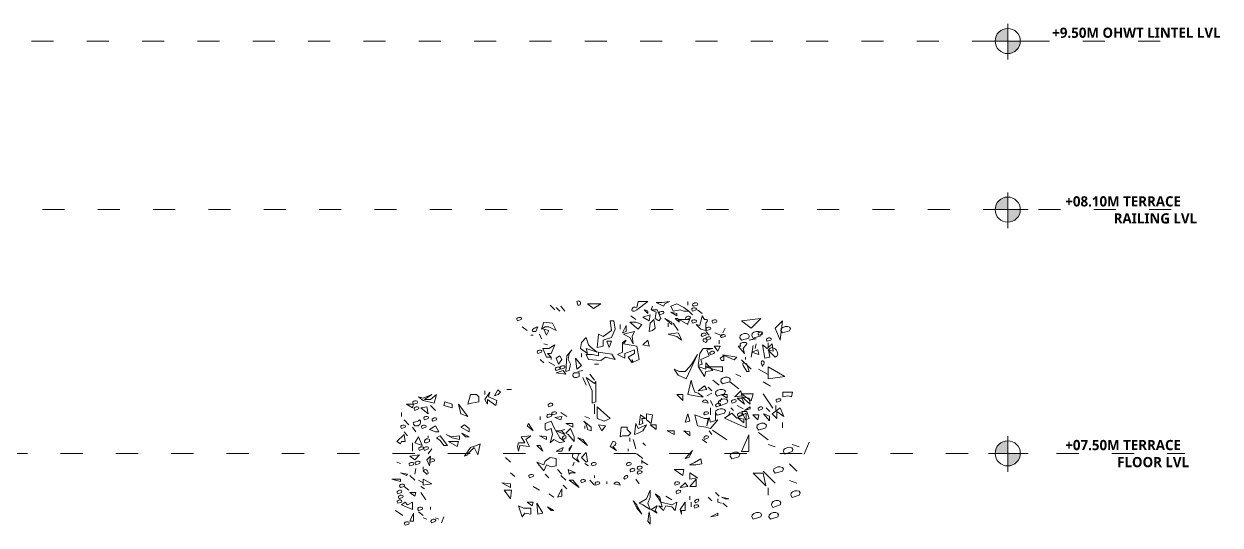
# Model space of a CAD drawing. Header units: millimetres. Extents: x 922141 to 965068, y 34629 to 256118.
# Drawn here: x 950409 to 960138, y 199160 to 203231 of the extents above; entities that cross this region are included whole.
import ezdxf

# ---------------------------------------------------------------- set-up
doc = ezdxf.new("R2010")
doc.units = ezdxf.units.MM
doc.linetypes.add('ACAD_ISO03W100', pattern=[30, 12, -18])
for name, color, linetype, lineweight in [('HATCH', 8, 'Continuous', 5), ('MCA__ LANDSCAPE', 136, 'Continuous', 5), ('MCA__ LAYOUT TESTO', 6, 'Continuous', 5), ('MCA__ SCALE', 154, 'Continuous', 18)]:
    doc.layers.add(name, color=color, linetype=linetype, lineweight=lineweight)
doc.layers.add('MCA__ PISCINA ELEV.', color=91, linetype='Continuous')
doc.styles.get("Standard").update_dxf_attribs({"font": 'arial.ttf'})

# ---------------------------------------------------------------- blocks, each defined once
blk = doc.blocks.new('DS')
at = {"layer": 'HATCH', "linetype": 'Continuous'}
for points in [[(567984, 388856), (567999, 388854), (568009, 388859), (568012, 388868), (568010, 388879), (568006, 388888), (567998, 388895), (567987, 388898), (567973, 388893), (567984, 388856)], [(568577, 388807), (568686, 388893), (568589, 388893), (568577, 388831), (568560, 388836), (568546, 388834), (568535, 388828), (568528, 388818), (568526, 388808), (568529, 388799), (568538, 388794), (568554, 388794), (568577, 388807)], [(568845, 388844), (568856, 388867), (568905, 388893), (568831, 388881), (568771, 388881), (568845, 388844)], [(569087, 388856), (569087, 388893), (569087, 388856)], [(567753, 388807), (567705, 388856), (567753, 388807)], [(567802, 388794), (567765, 388831), (567802, 388794)], [(567852, 388794), (567815, 388844), (567852, 388794)], [(568141, 388821), (568214, 388867), (568081, 388867), (568141, 388821)], [(568686, 388771), (568686, 388787), (568682, 388798), (568671, 388805), (568649, 388807), (568686, 388771)], [(568722, 388807), (568735, 388844), (568722, 388807)], [(568796, 388699), (568819, 388722), (568782, 388807), (568722, 388807), (568771, 388784), (568759, 388722), (568796, 388699)], [(568845, 388771), (568848, 388782), (568843, 388790), (568834, 388793), (568822, 388791), (568809, 388787), (568802, 388781), (568800, 388770), (568808, 388757), (568845, 388771)], [(569050, 388794), (569099, 388794), (569050, 388831), (568977, 388867), (568917, 388844), (568940, 388794), (569013, 388807), (569050, 388794)], [(568977, 388747), (568977, 388771), (568917, 388784), (568977, 388747)], [(569136, 388757), (569099, 388794), (569136, 388757)], [(569171, 388807), (569174, 388819), (569170, 388825), (569160, 388828), (569148, 388828), (569137, 388824), (569130, 388818), (569128, 388807), (569136, 388794), (569171, 388807)], [(569184, 388856), (569188, 388868), (569184, 388875), (569173, 388878), (569160, 388878), (569148, 388873), (569139, 388867), (569137, 388856), (569145, 388844), (569184, 388856)], [(569231, 388771), (569184, 388807), (569231, 388771)], [(567414, 388711), (567419, 388722), (567414, 388730), (567404, 388733), (567391, 388731), (567381, 388728), (567373, 388721), (567371, 388711), (567379, 388699), (567414, 388711)], [(567765, 388602), (567730, 388674), (567644, 388685), (567621, 388613), (567656, 388639), (567693, 388639), (567765, 388602)], [(568237, 388443), (568237, 388503), (568323, 388530), (568358, 388613), (568346, 388699), (568309, 388699), (568323, 388602), (568237, 388540), (568190, 388565), (568177, 388431), (568237, 388443)], [(568408, 388613), (568408, 388662), (568408, 388613)], [(568432, 388576), (568468, 388590), (568468, 388650), (568432, 388576)], [(568589, 388613), (568626, 388662), (568565, 388685), (568505, 388685), (568589, 388613)], [(568565, 388711), (568517, 388747), (568565, 388711)], [(568699, 388699), (568709, 388757), (568637, 388734), (568699, 388699)], [(568735, 388602), (568759, 388625), (568746, 388711), (568709, 388674), (568699, 388590), (568735, 388602)], [(568928, 388662), (568928, 388685), (568856, 388722), (568928, 388662)], [(568891, 388639), (568891, 388674), (568891, 388639)], [(568990, 388602), (568940, 388674), (568990, 388602)], [(569000, 388685), (569000, 388702), (568996, 388713), (568985, 388721), (568963, 388722), (569000, 388685)], [(569087, 388662), (569087, 388674), (569110, 388711), (569000, 388711), (569087, 388662)], [(569110, 388722), (569114, 388733), (569110, 388741), (569100, 388744), (569088, 388744), (569076, 388739), (569067, 388733), (569065, 388724), (569073, 388711), (569110, 388722)], [(569171, 388685), (569174, 388697), (569170, 388704), (569160, 388708), (569148, 388708), (569137, 388704), (569130, 388697), (569128, 388687), (569136, 388674), (569171, 388685)], [(569268, 388602), (569268, 388674), (569282, 388691), (569285, 388707), (569277, 388713), (569257, 388711), (569231, 388747), (569208, 388650), (569171, 388662), (569220, 388613), (569268, 388602)], [(569376, 388685), (569381, 388697), (569376, 388704), (569367, 388708), (569354, 388708), (569342, 388704), (569334, 388697), (569333, 388687), (569341, 388674), (569376, 388685)], [(569725, 388623), (569820, 388721), (569626, 388697), (569725, 388623)], [(570017, 388503), (570039, 388697), (569965, 388623), (570017, 388503)], [(567474, 388602), (567425, 388639), (567474, 388602)], [(567511, 388553), (567534, 388553), (567511, 388553)], [(567561, 388590), (567584, 388639), (567570, 388634), (567558, 388628), (567547, 388624), (567538, 388617), (567530, 388611), (567527, 388605), (567528, 388597), (567534, 388590), (567561, 388590)], [(567621, 388516), (567598, 388565), (567621, 388516)], [(567670, 388553), (567693, 388602), (567644, 388613), (567670, 388553)], [(568081, 388371), (568067, 388420), (568177, 388383), (568117, 388431), (568092, 388457), (568067, 388530), (568021, 388480), (568010, 388420), (568081, 388371)], [(568540, 388468), (568528, 388540), (568554, 388590), (568444, 388565), (568505, 388530), (568540, 388468)], [(569026, 388503), (569013, 388540), (568990, 388576), (568891, 388565), (568977, 388540), (569026, 388503)], [(569268, 388553), (569273, 388563), (569268, 388571), (569257, 388574), (569245, 388574), (569233, 388570), (569225, 388562), (569224, 388553), (569231, 388540), (569268, 388553)], [(569304, 388553), (569268, 388590), (569304, 388553)], [(569317, 388613), (569321, 388625), (569316, 388631), (569307, 388636), (569294, 388636), (569282, 388631), (569274, 388625), (569273, 388614), (569281, 388602), (569317, 388613)], [(569317, 388516), (569321, 388528), (569316, 388534), (569307, 388537), (569294, 388537), (569282, 388533), (569274, 388527), (569273, 388516), (569281, 388503), (569317, 388516)], [(569435, 388549), (569361, 388577), (569435, 388549)], [(569462, 388540), (569465, 388551), (569461, 388559), (569451, 388562), (569439, 388562), (569427, 388557), (569419, 388551), (569418, 388542), (569425, 388530), (569462, 388540)], [(569439, 388576), (569462, 388625), (569439, 388576)], [(569700, 388524), (569706, 388549), (569697, 388561), (569678, 388570), (569654, 388570), (569629, 388561), (569614, 388549), (569611, 388527), (569626, 388503), (569700, 388524)], [(569820, 388549), (569829, 388573), (569820, 388586), (569802, 388592), (569777, 388592), (569752, 388583), (569734, 388570), (569731, 388549), (569746, 388524), (569820, 388549)], [(569838, 388565), (569843, 388577), (569838, 388584), (569827, 388587), (569815, 388587), (569804, 388582), (569796, 388576), (569795, 388565), (569803, 388553), (569838, 388565)], [(569923, 388503), (569927, 388516), (569923, 388522), (569912, 388527), (569900, 388527), (569887, 388522), (569879, 388516), (569878, 388505), (569886, 388493), (569923, 388503)], [(570110, 388598), (570119, 388620), (570110, 388635), (570091, 388641), (570066, 388641), (570042, 388632), (570026, 388620), (570023, 388601), (570039, 388577), (570110, 388598)], [(567670, 388334), (567716, 388334), (567681, 388371), (567716, 388371), (567753, 388457), (567693, 388420), (567633, 388420), (567670, 388334)], [(567681, 388457), (567644, 388468), (567681, 388457)], [(567898, 388200), (567912, 388262), (567887, 388311), (567898, 388371), (567924, 388408), (567875, 388348), (567862, 388189), (567898, 388200)], [(568298, 388431), (568323, 388493), (568274, 388493), (568298, 388431)], [(568528, 388276), (568528, 388311), (568540, 388285), (568600, 388311), (568577, 388443), (568444, 388468), (568468, 388503), (568432, 388480), (568432, 388383), (568383, 388359), (568455, 388322), (568455, 388371), (568554, 388408), (568554, 388371), (568491, 388334), (568528, 388276)], [(568699, 388443), (568686, 388503), (568637, 388457), (568699, 388443)], [(569231, 388262), (569220, 388311), (569304, 388348), (569281, 388408), (569341, 388420), (569244, 388420), (569208, 388371), (569194, 388249), (569231, 388262)], [(569268, 388480), (569281, 388493), (569282, 388503), (569276, 388513), (569265, 388517), (569254, 388519), (569245, 388516), (569241, 388508), (569244, 388493), (569268, 388480)], [(569390, 388394), (569413, 388443), (569353, 388443), (569390, 388394)], [(569402, 388468), (569402, 388503), (569402, 388468)], [(569656, 388371), (569644, 388420), (569681, 388468), (569676, 388476), (569667, 388480), (569652, 388480), (569636, 388479), (569624, 388474), (569615, 388466), (569613, 388456), (569621, 388443), (569595, 388443), (569656, 388371)], [(569753, 388516), (569776, 388516), (569704, 388503), (569753, 388516)], [(569725, 388333), (569746, 388450), (569725, 388333)], [(569803, 388359), (569790, 388408), (569730, 388383), (569803, 388359)], [(569766, 388420), (569776, 388468), (569766, 388420)], [(569912, 388334), (569898, 388408), (569947, 388394), (569935, 388468), (569886, 388420), (569838, 388457), (569863, 388322), (569912, 388334)], [(569894, 388429), (569894, 388478), (569894, 388429)], [(569965, 388333), (569986, 388346), (569993, 388364), (569986, 388386), (569974, 388407), (569959, 388419), (569937, 388429), (569916, 388423), (569894, 388404), (569965, 388333)], [(567621, 388383), (567624, 388396), (567619, 388402), (567610, 388405), (567598, 388405), (567585, 388400), (567578, 388394), (567576, 388383), (567584, 388371), (567621, 388383)], [(567644, 388276), (567607, 388311), (567644, 388276)], [(567716, 388311), (567716, 388334), (567716, 388311)], [(567790, 388262), (567825, 388311), (567802, 388348), (567765, 388322), (567790, 388262)], [(567973, 388212), (568021, 388249), (567961, 388322), (567973, 388212)], [(568021, 388334), (568021, 388371), (568021, 388334)], [(568327, 388363), (568190, 388383), (568190, 388348), (568127, 388359), (568067, 388359), (568092, 388311), (568214, 388299), (568263, 388334), (568358, 388311), (568327, 388363)], [(569073, 388117), (569184, 388359), (569136, 388276), (569110, 388239), (569062, 388189), (569000, 388189), (568953, 388212), (568990, 388152), (569073, 388117)], [(569353, 388371), (569356, 388382), (569351, 388389), (569342, 388393), (569330, 388393), (569319, 388388), (569311, 388380), (569310, 388371), (569317, 388359), (569353, 388371)], [(569425, 388299), (569450, 388299), (569450, 388348), (569413, 388322), (569425, 388299)], [(569555, 388306), (569580, 388333), (569435, 388358), (569555, 388306)], [(569725, 388213), (569626, 388306), (569725, 388213)], [(569667, 388311), (569667, 388334), (569667, 388311)], [(569838, 388239), (569838, 388249), (569852, 388263), (569856, 388276), (569855, 388285), (569850, 388292), (569843, 388297), (569835, 388296), (569829, 388289), (569826, 388276), (569838, 388239)], [(567753, 388249), (567693, 388285), (567753, 388249)], [(567802, 388212), (567805, 388225), (567801, 388231), (567792, 388236), (567779, 388234), (567767, 388231), (567759, 388223), (567758, 388214), (567765, 388200), (567802, 388212)], [(567862, 388163), (567838, 388200), (567765, 388177), (567862, 388163)], [(567852, 388226), (567855, 388237), (567850, 388245), (567841, 388248), (567829, 388246), (567816, 388242), (567809, 388236), (567807, 388225), (567815, 388212), (567852, 388226)], [(567996, 388140), (567996, 388177), (567947, 388177), (567936, 388165), (567933, 388154), (567933, 388145), (567936, 388139), (567944, 388134), (567953, 388131), (567963, 388128), (567973, 388128), (567996, 388140)], [(568033, 388200), (567984, 388189), (568033, 388200)], [(568190, 388262), (568153, 388262), (568190, 388262)], [(569257, 388140), (569268, 388189), (569341, 388200), (569268, 388276), (569268, 388212), (569194, 388239), (569257, 388140)], [(569435, 388185), (569435, 388235), (569263, 388235), (569435, 388185)], [(569681, 388189), (569704, 388189), (569681, 388262), (569672, 388269), (569662, 388274), (569655, 388277), (569649, 388277), (569644, 388276), (569641, 388269), (569641, 388262), (569644, 388249), (569681, 388189)], [(569894, 388161), (569799, 388213), (569894, 388161)], [(570063, 388139), (569894, 388235), (569894, 388115), (570063, 388139)], [(568067, 388054), (568033, 388128), (568067, 388054)], [(568164, 387886), (568164, 388091), (568153, 388068), (568067, 388128), (568127, 387995), (568127, 387872), (568164, 387886)], [(568153, 388103), (568104, 388163), (568153, 388103)], [(569220, 387935), (569244, 387935), (569194, 387971), (569159, 387981), (569136, 388045), (569122, 388103), (569087, 387958), (569220, 387935)], [(569402, 388054), (569341, 388103), (569402, 388054)], [(569509, 388087), (569515, 388112), (569506, 388124), (569487, 388133), (569463, 388133), (569438, 388124), (569423, 388112), (569420, 388090), (569435, 388065), (569509, 388087)], [(569601, 388016), (569509, 388087), (569601, 388016)], [(569621, 388140), (569572, 388163), (569621, 388140)], [(569919, 388041), (569845, 388087), (569919, 388041)], [(566540, 387872), (566566, 387958), (566504, 387909), (566444, 387909), (566517, 387958), (566432, 387921), (566384, 387935), (566432, 387898), (566540, 387872)], [(566917, 387872), (566989, 387886), (566989, 387935), (566966, 387958), (566906, 387958), (566880, 387861), (566917, 387872)], [(567051, 387958), (567051, 387995), (567051, 387958)], [(567160, 387849), (567171, 387898), (567088, 387935), (567099, 387981), (567051, 387909), (567076, 387861), (567076, 387909), (567160, 387849)], [(567183, 387958), (567208, 387981), (567181, 388006), (567148, 387946), (567183, 387958)], [(567317, 388008), (567270, 388008)], [(569037, 387898), (569037, 387958), (568977, 387958), (569037, 387898)], [(569281, 388008), (569257, 388045), (569194, 387995), (569281, 388008)], [(569281, 387946), (569330, 387971)], [(569330, 387995), (569293, 388031), (569330, 387995)], [(569457, 387967), (569466, 387991), (569457, 388004), (569438, 388010), (569414, 388010), (569389, 388001), (569370, 387988), (569367, 387967), (569383, 387942), (569457, 387967)], [(569485, 387921), (569485, 387958), (569425, 387958), (569485, 387921)], [(569632, 387946), (569621, 387995), (569559, 387935), (569632, 387946)], [(569725, 387896), (569746, 387967), (569626, 387967), (569725, 387896)], [(569716, 387861), (569704, 387921), (569632, 387935), (569716, 387861)], [(569943, 387822), (569845, 387967), (569943, 387822)], [(570129, 387935), (570140, 387981), (570044, 387981), (570044, 387935), (570094, 387946), (570129, 387935)], [(566323, 387826), (566335, 387861), (566263, 387861), (566323, 387826)], [(566372, 387872), (566375, 387884), (566370, 387891), (566361, 387895), (566349, 387895), (566337, 387891), (566329, 387884), (566327, 387874), (566335, 387861), (566372, 387872)], [(566384, 387814), (566387, 387824), (566383, 387832), (566374, 387835), (566361, 387834), (566349, 387829), (566341, 387823), (566340, 387812), (566347, 387800), (566384, 387814)], [(566481, 387764), (566467, 387837), (566407, 387826), (566481, 387764)], [(566554, 387800), (566504, 387849), (566554, 387800)], [(566722, 387826), (566722, 387861), (566649, 387886), (566638, 387849), (566722, 387826)], [(566880, 387740), (566785, 387861), (566808, 387764), (566880, 387740)], [(567730, 387849), (567733, 387860), (567728, 387868), (567719, 387871), (567707, 387871), (567695, 387866), (567687, 387858), (567685, 387849), (567693, 387837), (567730, 387849)], [(568153, 387764), (568153, 387861)], [(568250, 387690), (568309, 387717), (568177, 387837), (568177, 387717), (568250, 387690)], [(569293, 387872), (569291, 387881), (569287, 387891), (569281, 387897), (569271, 387903), (569262, 387904), (569251, 387903), (569242, 387897), (569231, 387886), (569293, 387872)], [(569341, 387849), (569317, 387898), (569341, 387849)], [(569317, 387754), (569317, 387826)], [(569457, 387773), (569466, 387794), (569457, 387810), (569438, 387816), (569414, 387816), (569389, 387807), (569370, 387794), (569367, 387776), (569383, 387751), (569457, 387773)], [(569413, 387849), (569418, 387860), (569413, 387868), (569404, 387871), (569391, 387871), (569379, 387866), (569370, 387858), (569368, 387849), (569376, 387837), (569413, 387849)], [(569481, 387871), (569491, 387893), (569481, 387908), (569460, 387914), (569435, 387911), (569414, 387902), (569398, 387890), (569395, 387868), (569411, 387844), (569481, 387871)], [(569413, 387886), (569425, 387921), (569413, 387886)], [(569548, 387800), (569522, 387826), (569548, 387800)], [(569572, 387886), (569575, 387897), (569570, 387904), (569561, 387908), (569548, 387906), (569536, 387901), (569528, 387895), (569527, 387884), (569535, 387872), (569572, 387886)], [(569656, 387861), (569632, 387921), (569584, 387921), (569656, 387861)], [(569644, 387814), (569584, 387849), (569644, 387814)], [(569716, 387814), (569716, 387837), (569656, 387800), (569716, 387814)], [(569838, 387814), (569843, 387824), (569838, 387832), (569827, 387835), (569815, 387834), (569804, 387829), (569796, 387823), (569795, 387812), (569803, 387800), (569838, 387814)], [(569912, 387789), (569875, 387826), (569912, 387789)], [(569982, 387717), (569982, 387789), (570054, 387740), (570017, 387826), (569934, 387764), (569982, 387717)], [(569972, 387800), (569972, 387849), (569972, 387800)], [(570020, 387895), (570023, 387907), (570019, 387914), (570010, 387917), (569997, 387917), (569985, 387912), (569977, 387906), (569976, 387895), (569983, 387883), (570020, 387895)], [(566213, 387740), (566213, 387777), (566213, 387740)], [(566286, 387655), (566240, 387704), (566286, 387655)], [(566372, 387644), (566381, 387646), (566389, 387650), (566397, 387657), (566401, 387666), (566406, 387675), (566406, 387684), (566403, 387695), (566395, 387704), (566384, 387694), (566370, 387687), (566357, 387684), (566344, 387683), (566335, 387680), (566330, 387674), (566335, 387663), (566347, 387644), (566372, 387644)], [(566481, 387717), (566484, 387727), (566480, 387735), (566471, 387738), (566458, 387738), (566446, 387734), (566438, 387726), (566437, 387717), (566444, 387704), (566481, 387717)], [(566566, 387704), (566569, 387715), (566564, 387723), (566555, 387726), (566543, 387724), (566531, 387720), (566523, 387714), (566521, 387703), (566529, 387690), (566566, 387704)], [(567607, 387704), (567607, 387740), (567607, 387704)], [(567852, 387486), (567825, 387509), (567802, 387523), (567742, 387630), (567716, 387690), (567656, 387667), (567656, 387654), (567655, 387640), (567655, 387626), (567656, 387615), (567659, 387606), (567667, 387601), (567678, 387601), (567693, 387607), (567716, 387618), (567730, 387558), (567705, 387473), (567742, 387509), (567802, 387473), (567852, 387486)], [(567716, 387740), (567721, 387752), (567716, 387758), (567707, 387761), (567695, 387761), (567682, 387757), (567675, 387751), (567673, 387740), (567681, 387727), (567716, 387740)], [(567765, 387764), (567770, 387775), (567765, 387783), (567755, 387786), (567742, 387786), (567732, 387781), (567724, 387775), (567722, 387766), (567730, 387754), (567765, 387764)], [(567815, 387704), (567825, 387740), (567753, 387727), (567815, 387704)], [(567875, 387740), (567815, 387777), (567875, 387740)], [(568117, 387595), (568117, 387630), (568044, 387690), (568060, 387670), (568072, 387649), (568078, 387627), (568081, 387607), (568117, 387595)], [(568104, 387717), (568055, 387740), (568104, 387717)], [(568637, 387667), (568626, 387717), (568663, 387717), (568614, 387754), (568600, 387655), (568637, 387667)], [(568722, 387667), (568735, 387754), (568674, 387764), (568674, 387704), (568722, 387667)], [(569110, 387690), (569087, 387764), (569062, 387680), (569110, 387690)], [(569317, 387618), (569390, 387704), (569317, 387680), (569304, 387727), (569281, 387644), (569293, 387717), (569257, 387717), (569159, 387754), (569184, 387644), (569268, 387630), (569317, 387618)], [(569293, 387764), (569297, 387775), (569293, 387783), (569282, 387786), (569270, 387786), (569259, 387781), (569251, 387775), (569250, 387766), (569257, 387754), (569293, 387764)], [(569367, 387704), (569367, 387764), (569367, 387704)], [(569675, 387625), (569675, 387773), (569580, 387723), (569531, 387773), (569457, 387723), (569675, 387625)], [(569499, 387754), (569511, 387789), (569499, 387754)], [(569632, 387754), (569636, 387764), (569632, 387772), (569621, 387775), (569608, 387774), (569598, 387769), (569588, 387763), (569587, 387752), (569595, 387740), (569632, 387754)], [(569650, 387674), (569650, 387711), (569590, 387724), (569650, 387674)], [(569704, 387717), (569681, 387789), (569632, 387789), (569667, 387704), (569704, 387717)], [(569790, 387704), (569803, 387754), (569741, 387754), (569790, 387704)], [(569909, 387694), (569909, 387743), (569849, 387766), (569909, 387694)], [(566250, 387630), (566255, 387643), (566250, 387649), (566240, 387652), (566227, 387652), (566215, 387647), (566207, 387641), (566206, 387630), (566213, 387618), (566250, 387630)], [(566275, 387546), (566240, 387583), (566275, 387546)], [(566358, 387583), (566323, 387630), (566358, 387583)], [(566457, 387630), (566461, 387643), (566457, 387649), (566446, 387652), (566434, 387652), (566423, 387647), (566415, 387641), (566414, 387630), (566421, 387618), (566457, 387630)], [(566554, 387583), (566589, 387583), (566554, 387644), (566494, 387607), (566554, 387583)], [(566894, 387583), (566894, 387618), (566845, 387655), (566808, 387630), (566894, 387583)], [(566857, 387535), (566894, 387535), (566820, 387572), (566857, 387535)], [(567534, 387595), (567488, 387667), (567474, 387644), (567534, 387595)], [(567852, 387558), (567825, 387595), (567765, 387595), (567852, 387558)], [(567852, 387607), (567802, 387595), (567852, 387607)], [(567935, 387630), (567935, 387667), (567862, 387667), (567935, 387630)], [(567947, 387535), (567912, 387618), (567862, 387572), (567887, 387558), (567947, 387486), (567947, 387535), (567947, 387535)], [(568055, 387618), (568055, 387644), (568055, 387618)], [(568226, 387595), (568263, 387644), (568190, 387655), (568226, 387595)], [(568481, 387607), (568481, 387630), (568418, 387630), (568408, 387535), (568432, 387546), (568491, 387546), (568517, 387572), (568481, 387607), (568481, 387607)], [(568589, 387572), (568637, 387595), (568674, 387655), (568589, 387618), (568565, 387667), (568554, 387558), (568589, 387572)], [(568771, 387607), (568771, 387655), (568709, 387655), (568771, 387607)], [(568953, 387558), (568953, 387595), (568880, 387595), (568953, 387558)], [(569110, 387546), (569110, 387583), (569050, 387595), (569110, 387546)], [(569330, 387558), (569304, 387595), (569330, 387558)], [(569481, 387505), (569337, 387603), (569481, 387505)], [(569872, 387625), (569879, 387650), (569869, 387662), (569851, 387671), (569826, 387671), (569802, 387662), (569786, 387650), (569783, 387628), (569799, 387603), (569872, 387625)], [(569894, 387505), (569799, 387579), (569894, 387505)], [(570039, 387625), (570039, 387677), (570039, 387625)], [(566203, 387463), (566213, 387486), (566250, 387486), (566240, 387558), (566166, 387486), (566203, 387463)], [(566323, 387390), (566323, 387473), (566323, 387390)], [(566421, 387449), (566384, 387535), (566347, 387473), (566421, 387449)], [(566494, 387486), (566494, 387509), (566477, 387515), (566463, 387513), (566452, 387506), (566444, 387496), (566443, 387487), (566444, 387478), (566454, 387473), (566467, 387473), (566494, 387486)], [(566481, 387523), (566481, 387546), (566481, 387523)], [(566675, 387449), (566603, 387546), (566566, 387523), (566603, 387498), (566638, 387449), (566675, 387449)], [(566797, 387509), (566797, 387546), (566712, 387535), (566663, 387558), (566722, 387523), (566797, 387509)], [(566771, 387436), (566785, 387486), (566686, 387486), (566771, 387436)], [(566880, 387353), (566880, 387364), (566943, 387426), (566979, 387353), (567002, 387463), (566966, 387449), (566906, 387426), (566845, 387341), (566880, 387353)], [(567390, 387390), (567402, 387449), (567499, 387436), (567462, 387509), (567511, 387546), (567414, 387535), (567451, 387473), (567390, 387473), (567379, 387436), (567390, 387390)], [(567633, 387390), (567607, 387449), (567571, 387449), (567633, 387390)], [(567670, 387509), (567670, 387535), (567598, 387546), (567670, 387509)], [(567862, 387523), (567867, 387536), (567864, 387544), (567856, 387547), (567846, 387544), (567836, 387538), (567830, 387529), (567830, 387520), (567838, 387509), (567862, 387523)], [(567898, 387390), (567898, 387413), (567924, 387449), (567898, 387390)], [(568081, 387449), (568033, 387509), (567984, 387523), (568081, 387449)], [(568372, 387399), (568335, 387436), (568354, 387449), (568364, 387459), (568367, 387469), (568366, 387475), (568361, 387480), (568354, 387483), (568344, 387486), (568335, 387486), (568309, 387436), (568372, 387399)], [(568505, 387486), (568505, 387523), (568505, 387486)], [(568565, 387413), (568554, 387463), (568540, 387509), (568565, 387413)], [(568663, 387449), (568637, 387473), (568663, 387449)], [(569281, 387473), (569231, 387509), (569281, 387473)], [(569293, 387523), (569297, 387533), (569293, 387541), (569282, 387544), (569270, 387543), (569259, 387538), (569251, 387532), (569250, 387521), (569257, 387509), (569293, 387523)], [(569700, 387388), (569700, 387554), (569626, 387388), (569700, 387388)], [(569965, 387434), (569894, 387459), (569965, 387434)], [(570208, 387434), (570137, 387459), (570208, 387434)], [(570257, 387360), (570307, 387480), (570257, 387360)], [(566347, 387304), (566395, 387353), (566298, 387341), (566347, 387304)], [(566432, 387413), (566437, 387424), (566432, 387432), (566421, 387435), (566409, 387433), (566397, 387429), (566389, 387423), (566387, 387412), (566395, 387399), (566432, 387413)], [(566481, 387413), (566484, 387424), (566480, 387432), (566471, 387435), (566458, 387433), (566446, 387429), (566438, 387423), (566437, 387412), (566444, 387399), (566481, 387413)], [(566494, 387244), (566504, 387341), (566467, 387304), (566494, 387244)], [(566481, 387364), (566517, 387413), (566481, 387364)], [(567307, 387281), (567257, 387327), (567307, 387281)], [(567644, 387195), (567670, 387255), (567716, 387232), (567765, 387244), (567765, 387316), (567705, 387327), (567656, 387292), (567644, 387255), (567571, 387281), (567644, 387195)], [(567825, 387390), (567838, 387426), (567765, 387390), (567825, 387390)], [(567996, 387281), (567973, 387316), (567996, 387364), (567983, 387364), (567969, 387366), (567955, 387366), (567944, 387364), (567935, 387361), (567930, 387353), (567929, 387342), (567935, 387327), (567996, 387281)], [(568067, 387281), (568081, 387292), (568067, 387376), (568021, 387327), (568067, 387281)], [(568491, 387390), (568491, 387413), (568491, 387390)], [(568637, 387316), (568577, 387364), (568637, 387316)], [(569099, 387327), (569136, 387399), (569062, 387316), (569099, 387327)], [(569601, 387335), (569611, 387360), (569601, 387372), (569583, 387382), (569558, 387382), (569534, 387372), (569518, 387360), (569515, 387339), (569531, 387314), (569601, 387335)], [(570137, 387388), (570143, 387409), (570134, 387425), (570116, 387431), (570091, 387428), (570066, 387419), (570051, 387406), (570048, 387385), (570063, 387360), (570137, 387388)], [(566203, 387267), (566166, 387281), (566203, 387267)], [(566335, 387255), (566338, 387267), (566333, 387273), (566324, 387278), (566312, 387278), (566300, 387273), (566292, 387267), (566290, 387256), (566298, 387244), (566335, 387255)], [(566347, 387159), (566358, 387218), (566347, 387159)], [(566395, 387267), (566400, 387279), (566395, 387286), (566386, 387289), (566374, 387289), (566361, 387284), (566352, 387278), (566350, 387267), (566358, 387255), (566395, 387267)], [(566432, 387207), (566432, 387232), (566432, 387207)], [(566467, 387159), (566478, 387165), (566481, 387175), (566478, 387185), (566472, 387196), (566464, 387202), (566454, 387207), (566443, 387204), (566432, 387195), (566467, 387159)], [(566540, 387292), (566544, 387302), (566540, 387310), (566531, 387313), (566518, 387313), (566506, 387309), (566498, 387302), (566497, 387293), (566504, 387281), (566540, 387292)], [(567825, 387159), (567779, 387207), (567825, 387159)], [(567898, 387159), (567912, 387172), (567961, 387172), (567887, 387207), (567898, 387159)], [(567935, 387244), (567947, 387281), (567935, 387244)], [(568092, 387244), (568055, 387267)], [(568164, 387255), (568169, 387267), (568164, 387273), (568155, 387278), (568143, 387278), (568130, 387273), (568121, 387267), (568120, 387256), (568127, 387244), (568164, 387255)], [(568517, 387255), (568520, 387267), (568515, 387273), (568506, 387278), (568494, 387278), (568483, 387273), (568475, 387267), (568474, 387256), (568481, 387244), (568517, 387255)], [(568554, 387195), (568557, 387205), (568552, 387213), (568543, 387216), (568531, 387216), (568518, 387212), (568511, 387204), (568509, 387195), (568517, 387182), (568554, 387195)], [(568626, 387218), (568629, 387230), (568625, 387236), (568615, 387241), (568603, 387241), (568591, 387236), (568583, 387230), (568581, 387219), (568589, 387207), (568626, 387218)], [(568626, 387267), (568626, 387304), (568626, 387267)], [(568686, 387255), (568626, 387292), (568686, 387255)], [(569037, 387145), (569050, 387207), (568953, 387207), (569037, 387145)], [(569169, 387255), (569229, 387265), (569218, 387315), (569155, 387278), (569105, 387255), (569169, 387255)], [(570039, 387191), (570048, 387212), (570039, 387228), (570017, 387234), (569993, 387234), (569971, 387225), (569952, 387212), (569949, 387194), (569965, 387169), (570039, 387191)], [(570183, 387191), (570110, 387262), (570183, 387191)], [(566203, 387085), (566203, 387110), (566116, 387110), (566203, 387085)], [(566263, 387145), (566275, 387159), (566203, 387172), (566263, 387145)], [(566347, 387099), (566298, 387145), (566347, 387099)], [(566432, 387073), (566384, 387099), (566432, 387073)], [(566517, 387062), (566432, 387110), (566432, 387050), (566517, 387062)], [(567353, 387135), (567307, 387172), (567353, 387135)], [(567534, 387135), (567539, 387147), (567534, 387153), (567525, 387156), (567513, 387156), (567501, 387152), (567493, 387145), (567491, 387135), (567499, 387122), (567534, 387135)], [(567693, 387122), (567656, 387159), (567693, 387122)], [(567862, 387099), (567815, 387145), (567862, 387099)], [(567996, 387025), (567935, 387099), (567898, 387099), (567996, 387025)], [(568055, 387085), (568060, 387098), (568055, 387104), (568046, 387107), (568033, 387107), (568023, 387102), (568015, 387096), (568013, 387085), (568021, 387073), (568055, 387085)], [(568153, 387050), (568104, 387099), (568153, 387050)], [(568153, 387122), (568153, 387145), (568153, 387122)], [(568201, 387062), (568206, 387073), (568201, 387081), (568190, 387084), (568178, 387084), (568166, 387079), (568158, 387071), (568157, 387062), (568164, 387050), (568201, 387062)], [(568274, 387062), (568274, 387085), (568274, 387062)], [(568481, 387122), (568486, 387138), (568481, 387145), (568474, 387147), (568463, 387144), (568454, 387138), (568448, 387130), (568446, 387119), (568455, 387110), (568481, 387122)], [(568600, 387062), (568565, 387110)], [(568626, 387172), (568629, 387182), (568625, 387190), (568615, 387193), (568603, 387192), (568591, 387189), (568583, 387181), (568581, 387172), (568589, 387159), (568626, 387172)], [(569000, 387062), (569005, 387073), (569000, 387081), (568991, 387084), (568979, 387084), (568966, 387079), (568957, 387071), (568956, 387062), (568963, 387050), (569000, 387062)], [(569184, 387122), (569110, 387172), (569110, 387110), (569184, 387122)], [(569171, 387036), (569171, 387110), (569110, 387036), (569171, 387036)], [(569872, 387043), (569845, 387169), (569746, 387169), (569872, 387043)], [(569965, 387071), (569845, 387191), (569965, 387071)], [(570183, 387071), (570110, 387095), (570183, 387071)], [(566213, 386976), (566218, 386988), (566213, 386995), (566204, 386998), (566192, 386998), (566180, 386993), (566170, 386987), (566169, 386976), (566176, 386964), (566213, 386976)], [(566240, 387036), (566243, 387048), (566238, 387055), (566229, 387059), (566216, 387059), (566204, 387055), (566196, 387048), (566195, 387038), (566203, 387025), (566240, 387036)], [(566286, 387001), (566240, 387036), (566286, 387001)], [(566347, 386941), (566358, 386976), (566298, 386976), (566347, 386941)], [(566444, 387013), (566407, 387036), (566444, 387013)], [(566457, 386904), (566407, 386976), (566457, 386904)], [(567307, 387025), (567307, 387062), (567220, 387073), (567307, 387025)], [(567307, 386914), (567317, 387001), (567243, 387001), (567307, 386914)], [(567598, 387001), (567534, 387036), (567598, 387001)], [(567742, 386928), (567693, 386964), (567742, 386928)], [(567825, 386941), (567825, 387013), (567779, 386928), (567825, 386941)], [(567875, 387013), (567838, 387050), (567875, 387013)], [(568408, 387050), (568406, 387059), (568401, 387067), (568395, 387073), (568386, 387079), (568377, 387081), (568366, 387079), (568357, 387073), (568346, 387062), (568408, 387050)], [(568709, 386805), (568686, 386868), (568709, 386928), (568709, 387001), (568674, 386914), (568600, 386868), (568637, 386854), (568709, 386805)], [(568819, 386879), (568808, 386928), (568759, 386964), (568796, 386914), (568819, 386879)], [(569013, 386976), (569017, 386988), (569013, 386995), (569002, 386998), (568990, 386998), (568979, 386993), (568971, 386987), (568970, 386976), (568977, 386964), (569013, 386976)], [(569087, 387036), (569062, 387073), (569013, 387025), (569087, 387036)], [(569402, 386941), (569367, 386976), (569402, 386941)], [(569894, 386951), (569894, 387024), (569894, 386951)], [(570208, 386951), (570217, 386972), (570208, 386988), (570187, 386994), (570162, 386994), (570140, 386984), (570125, 386969), (570122, 386951), (570137, 386926), (570208, 386951)], [(566213, 386879), (566218, 386890), (566213, 386897), (566204, 386901), (566192, 386901), (566180, 386896), (566170, 386890), (566169, 386881), (566176, 386868), (566213, 386879)], [(566226, 386928), (566230, 386939), (566226, 386947), (566215, 386950), (566203, 386948), (566192, 386944), (566184, 386938), (566183, 386927), (566190, 386914), (566226, 386928)], [(566323, 386805), (566323, 386879), (566275, 386854), (566250, 386879), (566213, 386854), (566323, 386805)], [(567524, 386842), (567534, 386879), (567474, 386879), (567524, 386842)], [(567633, 386770), (567571, 386868), (567584, 386759), (567633, 386770)], [(568626, 386759), (568577, 386842), (568577, 386854), (568540, 386891), (568577, 386819), (568626, 386759)], [(568963, 386794), (568977, 386879), (568928, 386854), (568819, 386879), (568831, 386831), (568796, 386842), (568845, 386794), (568868, 386842), (568928, 386831), (568963, 386794)], [(568928, 386904), (568868, 386941), (568928, 386904)], [(569026, 386759), (569026, 386794), (569062, 386794), (569062, 386879), (569013, 386805), (569026, 386759)], [(569110, 386904), (569110, 386941), (569110, 386904)], [(569122, 386831), (569122, 386879), (569122, 386831)], [(569194, 386831), (569199, 386842), (569194, 386850), (569185, 386853), (569173, 386853), (569160, 386848), (569153, 386841), (569151, 386831), (569159, 386819), (569194, 386831)], [(569194, 386886), (569199, 386900), (569194, 386908), (569186, 386909), (569176, 386906), (569166, 386900), (569160, 386892), (569160, 386883), (569168, 386874), (569194, 386886)], [(569330, 386891), (569293, 386928), (569330, 386891)], [(569390, 386879), (569390, 386914), (569390, 386879)], [(569425, 386868), (569390, 386879), (569425, 386868)], [(569462, 386914), (569499, 386914), (569425, 386928), (569462, 386914)], [(569485, 386831), (569439, 386868), (569485, 386831)], [(570017, 386852), (570023, 386874), (570014, 386889), (569996, 386895), (569971, 386895), (569946, 386886), (569931, 386870), (569928, 386852), (569943, 386827), (570017, 386852)], [(566226, 386745), (566153, 386794), (566226, 386745)], [(566335, 386687), (566335, 386770), (566298, 386687), (566335, 386687)], [(566421, 386805), (566424, 386817), (566420, 386824), (566410, 386828), (566398, 386828), (566386, 386824), (566378, 386817), (566377, 386807), (566384, 386794), (566421, 386805)], [(566432, 386745), (566384, 386782), (566432, 386745)], [(566504, 386805), (566504, 386831), (566504, 386805)], [(566614, 386673), (566638, 386733), (566614, 386673)], [(567425, 386733), (567451, 386770), (567511, 386759), (567511, 386819), (567439, 386819), (567390, 386842), (567425, 386733)], [(567427, 386733), (567425, 386733), (567425, 386733), (567427, 386733)], [(567716, 386794), (567742, 386794), (567681, 386831), (567716, 386794)], [(568709, 386660), (568709, 386722), (568699, 386782), (568686, 386687), (568709, 386660)], [(568782, 386770), (568759, 386794), (568782, 386842), (568722, 386805), (568782, 386770)], [(569390, 386745), (569390, 386770), (569317, 386733), (569390, 386745)], [(569820, 386732), (569829, 386753), (569820, 386769), (569802, 386775), (569777, 386775), (569752, 386766), (569734, 386750), (569731, 386732), (569746, 386707), (569820, 386732)], [(569993, 386732), (569999, 386753), (569989, 386769), (569971, 386775), (569946, 386775), (569922, 386766), (569906, 386750), (569903, 386732), (569919, 386707), (569993, 386732)], [(566286, 386660), (566290, 386673), (566286, 386679), (566277, 386683), (566264, 386683), (566252, 386679), (566244, 386673), (566243, 386662), (566250, 386650), (566286, 386660)], [(566467, 386710), (566432, 386722), (566467, 386710)], [(566554, 386687), (566557, 386697), (566552, 386705), (566543, 386708), (566531, 386707), (566518, 386702), (566511, 386696), (566509, 386685), (566517, 386673), (566554, 386687)], [(566589, 386710), (566554, 386722), (566589, 386710)]]:
    blk.add_lwpolyline(points, dxfattribs=at)

msp = doc.modelspace()

# ---------------------------------------------------------------- hatches: boundary and pattern name
at = {"layer": 'MCA__ SCALE'}
h = msp.add_hatch(color=256, dxfattribs=at)
h.dxf.hatch_style = 1
h.paths.add_polyline_path([(958308.55, 203092.18, -0.4142136), (958410.79, 203194.42), (958410.79, 203092.18), (958308.55, 203092.18)])
h.paths.add_polyline_path([(958410.79, 203092.18), (958513.04, 203092.18, -0.4142136), (958410.79, 202989.94)])
h = msp.add_hatch(color=256, dxfattribs=at)
h.dxf.hatch_style = 1
h.paths.add_polyline_path([(958308.55, 201722.18, -0.4142136), (958410.79, 201824.42), (958410.79, 201722.18), (958308.55, 201722.18)])
h.paths.add_polyline_path([(958410.79, 201722.18), (958513.04, 201722.18, -0.4142136), (958410.79, 201619.94)])
h = msp.add_hatch(color=256, dxfattribs=at)
h.dxf.hatch_style = 1
h.paths.add_polyline_path([(958308.55, 199742.18, -0.4142136), (958410.79, 199844.42), (958410.79, 199742.18), (958308.55, 199742.18)])
h.paths.add_polyline_path([(958410.79, 199742.18), (958513.04, 199742.18, -0.4142136), (958410.79, 199639.94)])

# ---------------------------------------------------------------- linework, layer by layer
at = {"layer": 'MCA__ LANDSCAPE', "linetype": 'ACAD_ISO03W100', "ltscale": 15}
for p, q in [((931570.23, 203092.18), (959866.09, 203092.18)), ((935260.27, 201722.18), (959866.09, 201722.18)), ((950257.86, 199742.18), (959851.55, 199742.18))]:
    msp.add_line(p, q, dxfattribs=at)
at = {"layer": 'MCA__ SCALE'}
for p, q in [((958410.79, 203230.88), (958410.79, 202942.12)), ((958577.83, 203092.18), (958255.48, 203092.18)), ((958410.79, 201860.88), (958410.79, 201572.12)), ((958577.83, 201722.18), (958255.48, 201722.18)), ((958410.79, 199880.88), (958410.79, 199592.12)), ((958577.83, 199742.18), (958255.48, 199742.18))]:
    msp.add_line(p, q, dxfattribs=at)
for centre in [(958410.79, 203092.18), (958410.79, 201722.18), (958410.79, 199742.18)]:
    msp.add_circle(centre, 102.24, dxfattribs=at)

# ---------------------------------------------------------------- block references
at = {"layer": 'MCA__ PISCINA ELEV.', "xscale": 0.81, "yscale": 0.81, "zscale": 0.81}
msp.add_blockref('DS', (494847.18, -114026.54), dxfattribs=at)

# ---------------------------------------------------------------- texts
at = {"layer": 'MCA__ LAYOUT TESTO', "color": 14, "char_height": 83.0566, "attachment_point": 1}
for s, insert in [('{\\fSegoe UI Light|b1|i0|c0|p34;+9.50M OHWT LINTEL LVL}', (958772.33, 203201.17, 0)), ('{\\fSegoe UI Light|b1|i0|c0|p34;+08.10M TERRACE \\P              RAILING LVL}', (958878.59, 201831.17, 0)), ('{\\fSegoe UI Light|b1|i0|c0|p34;+07.50M TERRACE \\P               FLOOR LVL}', (958878.59, 199851.17, 0))]:
    msp.add_mtext_dynamic_manual_height_columns(s, width=1787.8125, gutter_width=1, heights=[0], dxfattribs=dict(at, insert=insert))

doc.saveas('drawing.dxf')
